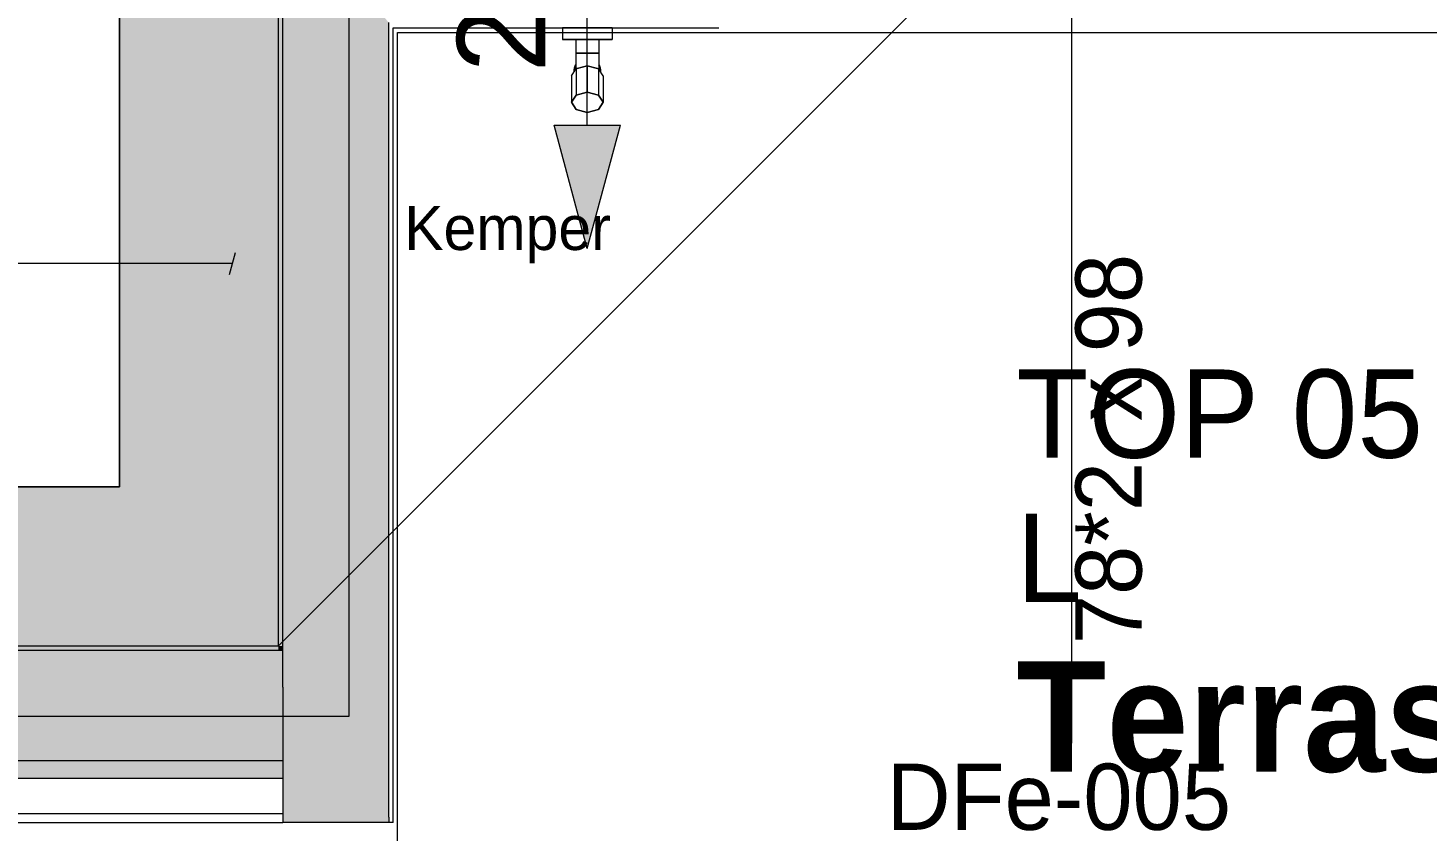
# Model space of a CAD drawing. Header units: metres. Extents: x -4 to 206, y -18 to 45.
# Drawn here: x 45.401 to 46.986, y -11.093 to -10.184 of the extents above; entities that cross this region are included whole.
import ezdxf

# ---------------------------------------------------------------- set-up
doc = ezdxf.new("R2010")
doc.units = ezdxf.units.M
doc.header["$MEASUREMENT"] = 0
doc.linetypes.add('Schnittlinie', pattern=[0.006, 0.003, -0.0015, 0, -0.0015])
doc.linetypes.add('Strichlinie eng', pattern=[0.002, 0.0015, -0.0005])
for name, color, linetype in [('2._1.DG PP STG2_5_110 Wand Aussen', 7, 'Continuous'), ('2._1.DG PP STG2_5_210 Decke', 7, 'Continuous'), ('2._1.DG PP STG2_5_220 Bodenaufbau', 7, 'Continuous'), ('2._1.DG PP STG2_5_220 Bodenaufbau - Außen_ Gefälle', 7, 'Continuous'), ('2._1.DG PP STG2_5_221 Bodenaufbau - Abdichtung', 7, 'Continuous'), ('2._1.DG PP STG2_5_221 Bodenaufbau - Terrassenbelag', 7, 'Continuous'), ('2._1.DG PP STG2_5_325 Dachfenster', 7, 'Continuous'), ('2._1.DG PP STG2_5_520 Fixeinbauten', 7, 'Continuous'), ('2._1.DG PP STG2_5_810 Raum', 7, 'Continuous'), ('2._1.DG PP STG2_5_915 Allgemein Beschriftung.x', 7, 'Continuous'), ('2._1.DG PP STG2_5_950 Polierplan Bemaßung', 7, 'Continuous')]:
    doc.layers.add(name, color=color, linetype=linetype)
doc.styles.add('ERSTELLTER_STIL_2', font='')
doc.styles.add('ERSTELLTER_STIL_6', font='')
doc.styles.get('ERSTELLTER_STIL_2').set_extended_font_data('Eurostile')
doc.styles.get('ERSTELLTER_STIL_6').set_extended_font_data('Eurostile', bold=True)

msp = doc.modelspace()

# ---------------------------------------------------------------- hatches: boundary and pattern name
at = {"layer": '2._1.DG PP STG2_5_110 Wand Aussen', "linetype": 'Continuous', "lineweight": 13, "true_color": 0x3f7f02}
for points in [[(45.505, -9.9837), (45.505, -10.7037), (45.685, -10.7037), (45.685, -10.0244), (45.6519, -9.9837)], [(44.8731, -10.7037), (44.8731, -10.8837), (45.505, -10.8837), (45.505, -10.7037)], [(45.505, -10.7037), (45.505, -10.8837), (45.6519, -10.8837)], [(45.505, -10.7037), (45.6519, -10.8837), (45.685, -10.8837), (45.685, -10.7037)]]:
    msp.add_hatch(color=76, dxfattribs=at).paths.add_polyline_path(points)
at = {"layer": '2._1.DG PP STG2_5_110 Wand Aussen', "linetype": 'Continuous', "lineweight": 0, "true_color": 0x373737}
for points in [[(45.69, -10.8837), (45.69, -10.0305), (45.685, -10.0244), (45.685, -10.8837)], [(44.8731, -10.8887), (45.6559, -10.8887), (45.6519, -10.8837), (44.8731, -10.8837)], [(45.6519, -10.8837), (45.6559, -10.8887), (45.685, -10.8887), (45.685, -10.8837)], [(45.685, -10.8837), (45.685, -10.8887), (45.69, -10.8887), (45.69, -10.8837)]]:
    msp.add_hatch(color=250, dxfattribs=at).paths.add_polyline_path(points)
at = {"layer": '2._1.DG PP STG2_5_110 Wand Aussen', "linetype": 'Continuous', "lineweight": 13, "true_color": 0xff6400}
for points in [[(45.81, -11.0776), (45.81, -10.1776), (45.69, -10.0305), (45.69, -10.9305)], [(44.8731, -11.0137), (45.69, -11.0137), (45.69, -10.9305), (45.6559, -10.8887), (44.8731, -10.8887)], [(45.6559, -10.8887), (45.685, -10.9244), (45.685, -10.8887)], [(45.685, -10.8887), (45.685, -10.9244), (45.69, -10.9305), (45.69, -10.8887)], [(45.69, -11.0137), (45.7579, -11.0137), (45.69, -10.9305)], [(44.8731, -11.0137), (44.8731, -11.0337), (45.69, -11.0337), (45.69, -11.0137)], [(45.69, -11.0337), (45.7742, -11.0337), (45.7579, -11.0137), (45.69, -11.0137)], [(45.69, -11.0737), (45.8069, -11.0737), (45.7742, -11.0337), (45.69, -11.0337)], [(45.81, -11.0776), (45.8069, -11.0737), (45.69, -11.0737), (45.69, -11.0837), (45.81, -11.0837)]]:
    msp.add_hatch(color=30, dxfattribs=at).paths.add_polyline_path(points)
at = {"layer": '2._1.DG PP STG2_5_950 Polierplan Bemaßung', "linetype": 'Continuous', "lineweight": 13, "true_color": 0x6c6cff}
msp.add_hatch(color=171, dxfattribs=at).paths.add_polyline_path([(46.035, -10.4337), (46.0725, -10.2938), (45.9975, -10.2938)])

# ---------------------------------------------------------------- linework, layer by layer
at = {"layer": '2._1.DG PP STG2_5_110 Wand Aussen', "color": 7, "linetype": 'Continuous', "lineweight": 18, "ltscale": 1000}
for p, q in [((45.685, -10.7037), (45.685, -10.0244)), ((45.685, -10.8837), (45.685, -10.7037)), ((44.8731, -10.8837), (45.505, -10.8837)), ((45.505, -10.8837), (45.6519, -10.8837)), ((45.505, -10.8837), (45.6519, -10.8837)), ((45.6519, -10.8837), (45.685, -10.8837)), ((45.6519, -10.8837), (45.685, -10.8837))]:
    msp.add_line(p, q, dxfattribs=at)
at = {"layer": '2._1.DG PP STG2_5_110 Wand Aussen', "color": 7, "linetype": 'Continuous', "lineweight": 13, "ltscale": 1000}
for p, q in [((45.69, -10.8837), (45.69, -10.0305)), ((45.81, -11.0776), (45.81, -10.1776)), ((45.69, -10.8887), (45.69, -10.8837)), ((44.8731, -10.8887), (45.6559, -10.8887)), ((45.6559, -10.8887), (45.685, -10.8887)), ((45.685, -10.8887), (45.69, -10.8887)), ((45.685, -10.8887), (45.69, -10.8887)), ((45.69, -10.9305), (45.69, -10.8887)), ((45.69, -10.9305), (45.69, -10.8887)), ((45.69, -10.9305), (45.69, -11.0137)), ((45.69, -10.9305), (45.69, -11.0137)), ((45.69, -11.0137), (45.69, -11.0337)), ((45.69, -11.0137), (45.69, -11.0337)), ((44.8731, -11.0337), (45.69, -11.0337)), ((45.69, -11.0337), (45.69, -11.0737)), ((45.69, -11.0337), (45.69, -11.0737)), ((44.8731, -11.0737), (45.69, -11.0737)), ((45.69, -11.0737), (45.69, -11.0837)), ((45.69, -11.0737), (45.69, -11.0837)), ((45.81, -11.0776), (45.81, -11.0837))]:
    msp.add_line(p, q, dxfattribs=at)
at = {"layer": '2._1.DG PP STG2_5_110 Wand Aussen', "color": 1, "linetype": 'Strichlinie eng', "lineweight": 0, "ltscale": 1000}
msp.add_line((44.8731, -11.0137), (45.69, -11.0137), dxfattribs=at)
at = {"layer": '2._1.DG PP STG2_5_110 Wand Aussen', "color": 7, "linetype": 'Continuous', "lineweight": 18, "ltscale": 1000, "flags": 128}
for points in [[(45.505, -9.9837), (45.505, -10.7037)], [(45.505, -10.7037), (44.8731, -10.7037)]]:
    msp.add_lwpolyline(points, dxfattribs=at)
at = {"layer": '2._1.DG PP STG2_5_110 Wand Aussen', "color": 7, "linetype": 'Continuous', "lineweight": 13, "ltscale": 1000, "flags": 128}
for points in [[(45.815, -10.1837), (46.1488, -10.1837)], [(45.815, -11.0837), (45.815, -10.1837)], [(44.8731, -11.0837), (45.69, -11.0837)], [(45.81, -11.0837), (45.69, -11.0837)], [(45.815, -11.0837), (45.81, -11.0837)]]:
    msp.add_lwpolyline(points, dxfattribs=at)
at = {"layer": '2._1.DG PP STG2_5_210 Decke', "color": 7, "linetype": 'Continuous', "lineweight": 13, "ltscale": 1000, "true_color": 0xf4f4f4, "flags": 128}
for points in [[(33.485, -1.9936), (33.4967, -11.3837), (42.835, -11.3837), (42.835, -10.8837), (45.685, -10.8837), (45.685, -9.9837), (52.0258, -9.9837), (52.06, -1.993), (52.0632, -1.4987), (45.765, -1.4987), (45.765, -3.9237), (43.155, -3.9237), (43.155, -5.8737), (41.175, -5.8737), (41.175, -3.9237), (38.605, -3.9237), (38.605, -1.4987), (33.485, -1.4987)], [(33.7568, -11.4636), (33.759, -13.2537), (37.385, -13.2537), (37.385, -12.6087), (42.5891, -12.6087), (42.885, -12.5662), (42.885, -11.7587), (48.205, -11.7587), (48.205, -11.1337), (51.7609, -11.1337), (51.7654, -10.0637), (45.765, -10.0637), (45.765, -10.9637), (42.915, -10.9637), (42.915, -11.4636)]]:
    msp.add_lwpolyline(points, close=True, dxfattribs=at)
at = {"layer": '2._1.DG PP STG2_5_220 Bodenaufbau', "color": 7, "linetype": 'Continuous', "lineweight": 13, "ltscale": 1000, "true_color": 0xf4f4f4, "flags": 128}
msp.add_lwpolyline([(38.425, -1.6787), (33.6646, -1.6787), (33.6765, -11.2037), (42.655, -11.2037), (42.655, -10.7037), (45.505, -10.7037), (45.505, -9.8037), (51.8466, -9.8037), (51.8814, -1.6787), (45.945, -1.6787), (45.945, -4.1037), (43.335, -4.1037), (43.335, -6.0537), (40.995, -6.0537), (40.995, -4.1037), (38.425, -4.1037)], close=True, dxfattribs=at)
at = {"layer": '2._1.DG PP STG2_5_220 Bodenaufbau - Außen_ Gefälle', "color": 7, "linetype": 'Continuous', "lineweight": 13, "ltscale": 1000, "true_color": 0xf4f4f4, "flags": 128}
for points in [[(33.7568, -11.4637), (33.759, -13.2137), (37.345, -13.2137), (37.345, -12.5687), (39.935, -12.5687), (39.935, -12.5987), (42.3187, -12.5987), (42.875, -12.5188), (42.875, -11.7487), (45.815, -11.7487), (48.195, -11.7487), (48.195, -11.1237), (51.7609, -11.1237), (51.7654, -10.0637), (45.765, -10.0637), (45.765, -10.9637), (42.915, -10.9637), (42.915, -11.4637)], [(33.759, -13.2437), (37.145, -13.2437), (37.145, -12.5987), (39.935, -12.5987), (42.389, -12.5987), (42.875, -12.5289), (42.875, -11.7487), (45.815, -11.7487), (48.195, -11.7487), (48.195, -11.1237), (51.7609, -11.1237), (51.7654, -10.0637), (45.765, -10.0637), (45.765, -10.9637), (42.915, -10.9637), (42.915, -11.4636), (33.7568, -11.4636)]]:
    msp.add_lwpolyline(points, close=True, dxfattribs=at)
at = {"layer": '2._1.DG PP STG2_5_221 Bodenaufbau - Abdichtung', "color": 171, "linetype": 'Schnittlinie', "lineweight": 13, "ltscale": 1000, "true_color": 0x6c6cff, "flags": 128}
for points in [[(45.685, -10.8837), (46.585, -9.9837)], [(45.685, -10.8837), (45.685, -9.9837)], [(46.585, -9.9837), (45.685, -10.8837)], [(43.315, -10.8837), (45.685, -10.8837)]]:
    msp.add_lwpolyline(points, dxfattribs=at)
at = {"layer": '2._1.DG PP STG2_5_221 Bodenaufbau - Terrassenbelag', "color": 7, "linetype": 'Continuous', "lineweight": 18, "ltscale": 1000, "flags": 128}
for points in [[(45.82, -10.1887), (47.147, -10.1887)], [(45.82, -11.1087), (45.82, -10.1887)]]:
    msp.add_lwpolyline(points, dxfattribs=at)
at = {"layer": '2._1.DG PP STG2_5_325 Dachfenster', "color": 7, "linetype": 'Continuous', "lineweight": 13, "ltscale": 1000}
msp.add_line((46.584, -10.994), (46.584, -9.0634), dxfattribs=at)
at = {"layer": '2._1.DG PP STG2_5_325 Dachfenster', "color": 7, "linetype": 'Continuous', "lineweight": 13, "ltscale": 1000, "flags": 128}
msp.add_lwpolyline([(46.1488, -10.1837), (46.184, -10.1837)], dxfattribs=at)
at = {"layer": '2._1.DG PP STG2_5_520 Fixeinbauten', "color": 7, "linetype": 'Continuous', "lineweight": 13, "ltscale": 1000}
for p, q in [((46.007, -10.1837), (46.063, -10.1837)), ((46.007, -10.1837), (46.007, -10.1967)), ((46.063, -10.1837), (46.063, -10.1967)), ((46.007, -10.1967), (46.063, -10.1967)), ((46.022, -10.1967), (46.022, -10.2123)), ((46.048, -10.1967), (46.048, -10.2123)), ((46.048, -10.2123), (46.022, -10.2123)), ((46.022, -10.2123), (46.022, -10.2298)), ((46.048, -10.2123), (46.048, -10.2298)), ((46.017, -10.2381), (46.022, -10.2305)), ((46.0205, -10.229), (46.02, -10.2316)), ((46.02, -10.2316), (46.02, -10.2335)), ((46.0214, -10.2265), (46.0205, -10.229)), ((46.022, -10.2254), (46.0214, -10.2265)), ((46.0234, -10.2298), (46.022, -10.2298)), ((46.022, -10.2305), (46.022, -10.2298)), ((46.022, -10.2305), (46.0223, -10.2301)), ((46.0223, -10.2301), (46.0234, -10.2298)), ((46.0223, -10.2301), (46.0223, -10.2599)), ((46.0234, -10.2298), (46.035, -10.2267)), ((46.035, -10.2267), (46.0466, -10.2298)), ((46.035, -10.2267), (46.035, -10.2565)), ((46.0466, -10.2298), (46.0478, -10.2301)), ((46.0466, -10.2298), (46.048, -10.2298)), ((46.0478, -10.2301), (46.0478, -10.2599)), ((46.0487, -10.2265), (46.048, -10.2254)), ((46.048, -10.2305), (46.048, -10.2298)), ((46.048, -10.2298), (46.048, -10.2305)), ((46.053, -10.2381), (46.048, -10.2305)), ((46.0496, -10.229), (46.0487, -10.2265)), ((46.05, -10.2316), (46.0496, -10.229)), ((46.05, -10.2335), (46.05, -10.2316)), ((46.017, -10.2381), (46.017, -10.2679)), ((46.053, -10.2381), (46.053, -10.2679)), ((46.017, -10.2679), (46.0223, -10.2599)), ((46.0223, -10.276), (46.017, -10.2679)), ((46.0223, -10.2599), (46.035, -10.2565)), ((46.035, -10.2565), (46.0478, -10.2599)), ((46.0478, -10.2599), (46.053, -10.2679)), ((46.053, -10.2679), (46.0478, -10.276)), ((46.035, -10.2793), (46.0223, -10.276)), ((46.0478, -10.276), (46.035, -10.2793))]:
    msp.add_line(p, q, dxfattribs=at)
at = {"layer": '2._1.DG PP STG2_5_520 Fixeinbauten', "color": 7, "linetype": 'Continuous', "lineweight": 13, "ltscale": 1000, "flags": 128}
for points in [[(46.063, -10.1837), (46.0622, -10.1837), (46.0605, -10.1837), (46.0581, -10.1837), (46.0549, -10.1837), (46.0512, -10.1837), (46.0469, -10.1837), (46.0423, -10.1837), (46.0375, -10.1837), (46.035, -10.1837), (46.0326, -10.1837), (46.0278, -10.1837), (46.0232, -10.1837), (46.0189, -10.1837), (46.0152, -10.1837), (46.012, -10.1837), (46.0096, -10.1837), (46.0079, -10.1837), (46.007, -10.1837)], [(46.007, -10.1837), (46.007, -10.1967)], [(46.063, -10.1837), (46.063, -10.1967)], [(46.063, -10.1967), (46.0622, -10.1967), (46.0605, -10.1967), (46.0581, -10.1967), (46.0549, -10.1967), (46.0512, -10.1967), (46.0469, -10.1967), (46.0423, -10.1967), (46.0375, -10.1967), (46.035, -10.1967), (46.0326, -10.1967), (46.0278, -10.1967), (46.0232, -10.1967), (46.0189, -10.1967), (46.0152, -10.1967), (46.012, -10.1967), (46.0096, -10.1967), (46.0079, -10.1967), (46.007, -10.1967)], [(46.022, -10.1967), (46.022, -10.2123)], [(46.048, -10.1967), (46.048, -10.2123)], [(46.022, -10.2123), (46.022, -10.2298)], [(46.022, -10.2123), (46.048, -10.2123)], [(46.048, -10.2123), (46.048, -10.2298)], [(46.017, -10.2381), (46.022, -10.2305), (46.022, -10.2298)], [(46.02, -10.2335), (46.02, -10.2316), (46.0205, -10.229), (46.0214, -10.2265), (46.022, -10.2254)], [(46.0234, -10.2298), (46.022, -10.2298)], [(46.035, -10.2267), (46.0234, -10.2298), (46.0223, -10.2301)], [(46.0223, -10.2301), (46.0223, -10.2599)], [(46.035, -10.2267), (46.035, -10.2565)], [(46.0478, -10.2301), (46.0466, -10.2298), (46.035, -10.2267)], [(46.0466, -10.2298), (46.048, -10.2298)], [(46.0478, -10.2301), (46.0478, -10.2599)], [(46.048, -10.2254), (46.0487, -10.2265), (46.0496, -10.229), (46.05, -10.2316), (46.05, -10.2335)], [(46.053, -10.2381), (46.048, -10.2305), (46.048, -10.2298)], [(46.017, -10.2381), (46.017, -10.2679)], [(46.053, -10.2381), (46.053, -10.2679)], [(46.0223, -10.2599), (46.017, -10.2679)], [(46.017, -10.2679), (46.0223, -10.276)], [(46.035, -10.2565), (46.0223, -10.2599)], [(46.0478, -10.2599), (46.035, -10.2565)], [(46.053, -10.2679), (46.0478, -10.2599)], [(46.0478, -10.276), (46.053, -10.2679)], [(46.0223, -10.276), (46.035, -10.2793)], [(46.035, -10.2793), (46.0478, -10.276)]]:
    msp.add_lwpolyline(points, dxfattribs=at)
at = {"layer": '2._1.DG PP STG2_5_915 Allgemein Beschriftung.x', "color": 7, "linetype": 'Continuous', "lineweight": 13, "ltscale": 1000}
for p, q in [((45.6298, -10.463), (45.6365, -10.438)), ((45.4058, -10.4505), (45.2038, -10.4505)), ((45.6331, -10.4505), (45.4058, -10.4505))]:
    msp.add_line(p, q, dxfattribs=at)
at = {"layer": '2._1.DG PP STG2_5_950 Polierplan Bemaßung', "color": 171, "linetype": 'Continuous', "lineweight": 13, "ltscale": 1000, "true_color": 0x6c6cff}
for p, q in [((46.035, -10.2337), (46.035, -9.7174)), ((46.035, -10.2938), (46.035, -10.2337)), ((45.9975, -10.2938), (46.0725, -10.2938)), ((46.035, -10.4337), (45.9975, -10.2938)), ((46.035, -10.4337), (46.0725, -10.2938))]:
    msp.add_line(p, q, dxfattribs=at)

# ---------------------------------------------------------------- texts
at = {"layer": '2._1.DG PP STG2_5_325 Dachfenster', "color": 7, "linetype": 'Continuous', "lineweight": 13, "insert": (46.6848, -10.8818), "char_height": 0.075, "attachment_point": 7, "rotation": 90, "style": 'ERSTELLTER_STIL_2'}
msp.add_mtext('\\A1;{\\pql;\\pt0;\\fEurostile|b0|i0|c0|p0;\\W1.000000;78*2\\fEurostile|b0|i0|c0|p0;\\W1.000000;\\A1{\\H.66x;\\S^  ;}\\fEurostile|b0|i0|c0|p0;\\W1.000000; x 98\\fEurostile|b0|i0|c0|p0;\\W1.000000;\\A1{\\H.66x;\\S^  ;}}', dxfattribs=at)
at = {"layer": '2._1.DG PP STG2_5_325 Dachfenster', "color": 7, "linetype": 'Continuous', "lineweight": 13, "insert": (46.374, -11.0932), "char_height": 0.075, "attachment_point": 7, "style": 'ERSTELLTER_STIL_2'}
msp.add_mtext('\\A1;{\\pql;\\pt0;\\fEurostile|b0|i0|c0|p0;\\W1.000000;DFe-005\\fEurostile|b0|i0|c0|p0;\\W1.000000;\\fEurostile|b0|i0|c0|p0;\\W1.000000;\\fEurostile|b0|i0|c0|p0;\\W1.000000;}', dxfattribs=at)
at = {"layer": '2._1.DG PP STG2_5_810 Raum', "color": 7, "linetype": 'Continuous', "lineweight": 13, "attachment_point": 1}
for s, insert, char_height, style in [('\\A1;{\\pql;\\pt0;\\fEurostile|b0|i0|c0|p0;\\W1.000000;TOP 05}', (46.5209, -10.5706), 0.1, 'ERSTELLTER_STIL_2'), ('\\A1;{\\pql;\\pt0;\\fEurostile|b0|i0|c0|p0;\\W1.000000;L}', (46.5209, -10.7341), 0.1, 'ERSTELLTER_STIL_2'), ('\\A1;{\\pql;\\pt0;\\fEurostile|b1|i0|c0|p0;\\W1.000000;Terrasse}', (46.5209, -10.9013), 0.125, 'ERSTELLTER_STIL_6')]:
    msp.add_mtext(s, dxfattribs=dict(at, insert=insert, char_height=char_height, style=style))
at = {"layer": '2._1.DG PP STG2_5_915 Allgemein Beschriftung.x', "color": 250, "linetype": 'Continuous', "lineweight": 13, "true_color": 0x3f3f3f, "insert": (45.9446, -10.4503), "char_height": 0.05, "attachment_point": 8, "style": 'ERSTELLTER_STIL_2'}
msp.add_mtext('\\A1;{\\pqc;\\fEurostile|b0|i0|c0|p0;\\W1.000000;Kemper}', dxfattribs=at)
at = {"layer": '2._1.DG PP STG2_5_950 Polierplan Bemaßung', "color": 171, "linetype": 'Continuous', "lineweight": 13, "true_color": 0x6c6cff, "insert": (46.006, -10.2337), "char_height": 0.1, "attachment_point": 7, "rotation": 90, "style": 'ERSTELLTER_STIL_2'}
msp.add_mtext('\\A1;{\\pql;\\fEurostile|b0|i0|c0|p0;\\W1.000000;2,000\\fEurostile|b0|i0|c0|p0;\\W1.000000;%}', dxfattribs=at)

doc.saveas('drawing.dxf')
